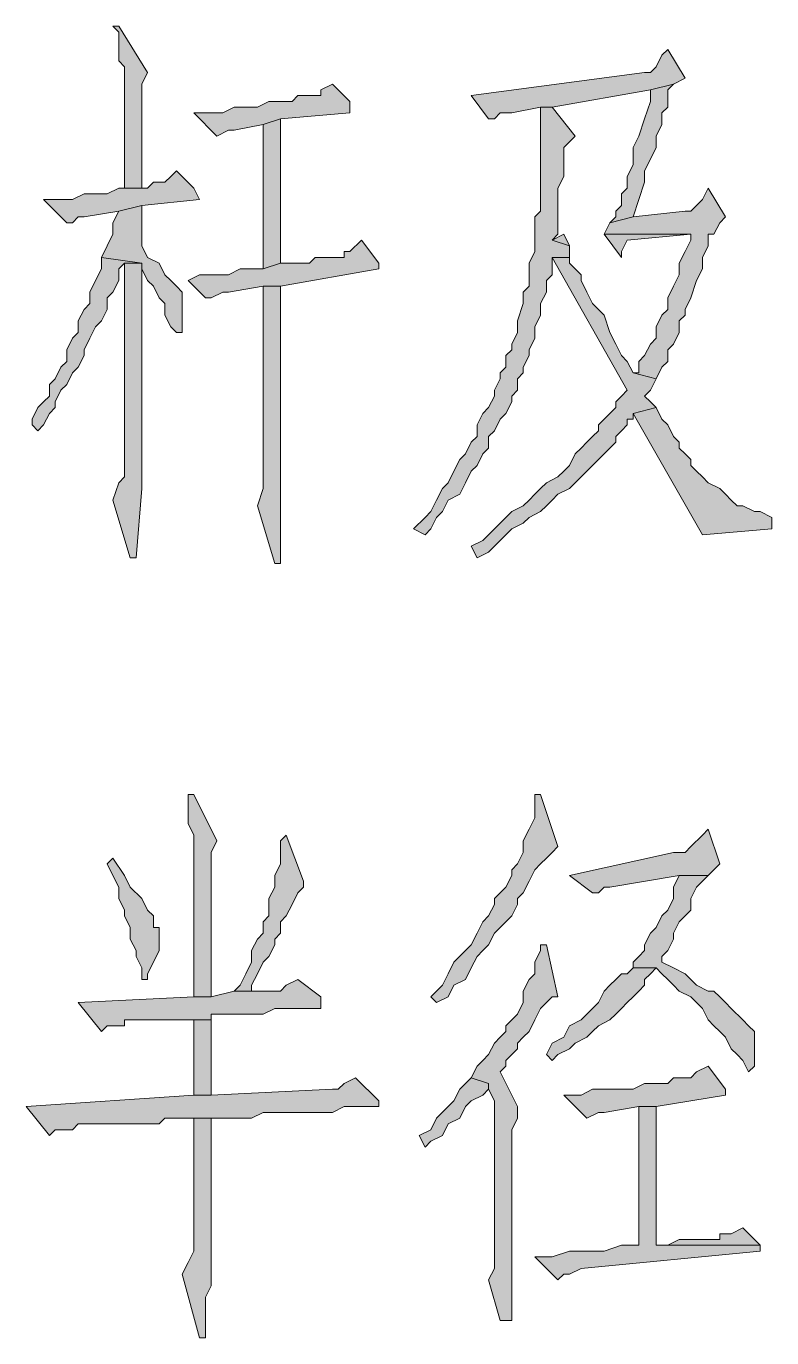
# Model space of a CAD drawing. Header units: millimetres. Extents: x 24 to 410, y 10 to 282.
# Drawn here: x 306.66 to 312.12, y 74.68 to 84.29 of the extents above; entities that cross this region are included whole.
import ezdxf

# ---------------------------------------------------------------- set-up
doc = ezdxf.new("R2010")
doc.units = ezdxf.units.MM

msp = doc.modelspace()

# ---------------------------------------------------------------- hatches: boundary and pattern name
h = msp.add_hatch(color=7)
h.dxf.hatch_style = 2
h.paths.add_polyline_path([(307.34, 84.285667), (307.297667, 84.285667), (307.34, 84.243333), (307.34, 84.031667), (307.382333, 83.989333), (307.382333, 83.100333), (307.509333, 83.100333), (307.509333, 83.396667), (307.509333, 83.439), (307.509333, 83.862333), (307.551667, 83.947)])
h = msp.add_hatch(color=7)
h.dxf.hatch_style = 2
h.paths.add_polyline_path([(311.361667, 84.116333), (311.319333, 84.074), (311.277, 83.989333), (311.234667, 83.947), (311.192333, 83.947), (309.922333, 83.777667), (310.049333, 83.608333), (310.091667, 83.608333), (310.134, 83.650667), (310.218667, 83.650667), (310.430333, 83.693), (310.515, 83.693), (311.234667, 83.82), (311.404, 83.862333), (311.488667, 83.904667)])
h = msp.add_hatch(color=7)
h.dxf.hatch_style = 2
h.paths.add_polyline_path([(308.906333, 83.862333), (308.821667, 83.82), (308.821667, 83.777667), (308.779333, 83.777667), (308.652333, 83.777667), (308.61, 83.735333), (308.440667, 83.735333), (308.356, 83.693), (308.186667, 83.693), (308.102, 83.650667), (307.890333, 83.650667), (308.059667, 83.481333), (308.144333, 83.523667), (308.186667, 83.523667), (308.398333, 83.566), (308.525333, 83.608333), (309.033333, 83.650667), (309.033333, 83.735333)])
h = msp.add_hatch(color=7)
h.dxf.hatch_style = 2
h.paths.add_polyline_path([(311.404, 83.862333), (311.234667, 83.82), (311.234667, 83.735333), (311.192333, 83.608333), (311.15, 83.481333), (311.107667, 83.396667), (311.107667, 83.269667), (311.065333, 83.185), (311.065333, 83.100333), (311.023, 83.058), (311.023, 82.973333), (310.980667, 82.931), (310.980667, 82.888667), (310.938333, 82.846333), (311.107667, 82.888667), (311.15, 83.015667), (311.192333, 83.142667), (311.192333, 83.227333), (311.234667, 83.312), (311.277, 83.396667), (311.277, 83.481333), (311.319333, 83.566), (311.319333, 83.608333), (311.319333, 83.650667), (311.361667, 83.693), (311.361667, 83.82)])
h = msp.add_hatch(color=7)
h.dxf.hatch_style = 2
h.paths.add_polyline_path([(308.525333, 83.608333), (308.398333, 83.566), (308.398333, 82.507667), (308.525333, 82.55)])
h = msp.add_hatch(color=7)
h.dxf.hatch_style = 2
h.paths.add_polyline_path([(310.515, 83.693), (310.430333, 83.693), (310.430333, 83.650667), (310.430333, 82.931), (310.388, 82.888667), (310.388, 82.634667), (310.345667, 82.55), (310.345667, 82.380667), (310.303333, 82.338333), (310.303333, 82.253667), (310.261, 82.126667), (310.261, 82.042), (310.218667, 81.957333), (310.218667, 81.915), (310.176333, 81.872667), (310.176333, 81.788), (310.134, 81.745667), (310.134, 81.703333), (310.091667, 81.618667), (310.091667, 81.576333), (310.049333, 81.491667), (310.007, 81.449333), (309.964667, 81.364667), (309.964667, 81.28), (309.922333, 81.237667), (309.88, 81.153), (309.837667, 81.110667), (309.795333, 81.026), (309.753, 80.941333), (309.710667, 80.899), (309.668333, 80.814333), (309.626, 80.729667), (309.583667, 80.687333), (309.499, 80.602667), (309.583667, 80.560333), (309.626, 80.602667), (309.668333, 80.687333), (309.710667, 80.729667), (309.753, 80.814333), (309.837667, 80.856667), (309.88, 80.941333), (309.922333, 81.026), (309.964667, 81.068333), (310.007, 81.153), (310.049333, 81.195333), (310.049333, 81.28), (310.091667, 81.322333), (310.134, 81.407), (310.176333, 81.449333), (310.218667, 81.534), (310.218667, 81.576333), (310.261, 81.618667), (310.261, 81.703333), (310.303333, 81.745667), (310.303333, 81.788), (310.345667, 81.872667), (310.345667, 81.915), (310.388, 81.999667), (310.388, 82.084333), (310.430333, 82.169), (310.430333, 82.253667), (310.472667, 82.338333), (310.472667, 82.423), (310.515, 82.465333), (310.515, 82.592333), (310.642, 82.592333), (310.642, 82.677), (310.515, 82.719333), (310.557333, 82.761667), (310.557333, 83.100333), (310.599667, 83.185), (310.599667, 83.396667), (310.684333, 83.481333)])
h = msp.add_hatch(color=7)
h.dxf.hatch_style = 2
h.paths.add_polyline_path([(307.763333, 83.227333), (307.721, 83.185), (307.678667, 83.142667), (307.594, 83.142667), (307.551667, 83.100333), (307.34, 83.100333), (307.255333, 83.058), (307.086, 83.058), (307.001333, 83.015667), (306.789667, 83.015667), (306.959, 82.846333), (307.001333, 82.846333), (307.043667, 82.888667), (307.086, 82.888667), (307.34, 82.931), (307.509333, 82.973333), (307.932667, 83.015667), (307.890333, 83.100333)])
h = msp.add_hatch(color=7)
h.dxf.hatch_style = 2
h.paths.add_polyline_path([(311.658, 83.100333), (311.615667, 83.015667), (311.573333, 82.973333), (311.531, 82.931), (311.488667, 82.931), (311.107667, 82.888667), (310.938333, 82.846333), (310.896, 82.761667), (311.531, 82.761667), (311.531, 82.719333), (311.488667, 82.634667), (311.446333, 82.55), (311.446333, 82.465333), (311.404, 82.380667), (311.361667, 82.296), (311.361667, 82.211333), (311.319333, 82.169), (311.277, 82.084333), (311.277, 81.999667), (311.234667, 81.957333), (311.192333, 81.872667), (311.15, 81.830333), (311.15, 81.745667), (311.107667, 81.745667), (311.277, 81.703333), (311.319333, 81.788), (311.361667, 81.830333), (311.361667, 81.915), (311.404, 81.957333), (311.446333, 82.042), (311.446333, 82.126667), (311.488667, 82.169), (311.488667, 82.211333), (311.531, 82.296), (311.573333, 82.423), (311.615667, 82.507667), (311.615667, 82.592333), (311.658, 82.677), (311.658, 82.761667), (311.700333, 82.761667), (311.742667, 82.846333), (311.785, 82.888667)])
h = msp.add_hatch(color=7)
h.dxf.hatch_style = 2
h.paths.add_polyline_path([(307.509333, 82.973333), (307.34, 82.931), (307.297667, 82.846333), (307.297667, 82.761667), (307.255333, 82.677), (307.213, 82.592333), (307.509333, 82.55), (307.509333, 82.507667), (307.551667, 82.423), (307.594, 82.380667), (307.636333, 82.296), (307.678667, 82.253667), (307.678667, 82.169), (307.721, 82.084333), (307.763333, 82.042), (307.805667, 82.042), (307.805667, 82.084333), (307.805667, 82.338333), (307.763333, 82.380667), (307.721, 82.423), (307.678667, 82.465333), (307.636333, 82.55), (307.551667, 82.592333), (307.509333, 82.677)])
h = msp.add_hatch(color=7)
h.dxf.hatch_style = 2
h.paths.add_polyline_path([(310.599667, 82.761667), (310.515, 82.719333), (310.642, 82.677)])
h = msp.add_hatch(color=7)
h.dxf.hatch_style = 2
h.paths.add_polyline_path([(310.896, 82.761667), (311.023, 82.592333), (311.023, 82.634667), (311.065333, 82.719333), (311.531, 82.761667)])
h = msp.add_hatch(color=7)
h.dxf.hatch_style = 2
h.paths.add_polyline_path([(309.118, 82.719333), (309.033333, 82.634667), (308.991, 82.634667), (308.991, 82.592333), (308.779333, 82.592333), (308.737, 82.55), (308.525333, 82.55), (308.398333, 82.507667), (308.229, 82.507667), (308.144333, 82.465333), (307.932667, 82.465333), (307.848, 82.423), (307.975, 82.296), (308.017333, 82.296), (308.102, 82.338333), (308.144333, 82.338333), (308.398333, 82.380667), (308.525333, 82.380667), (309.245, 82.507667), (309.245, 82.55)])
h = msp.add_hatch(color=7)
h.dxf.hatch_style = 2
h.paths.add_polyline_path([(307.213, 82.592333), (307.213, 82.507667), (307.170667, 82.423), (307.128333, 82.338333), (307.128333, 82.253667), (307.086, 82.211333), (307.043667, 82.126667), (307.043667, 82.042), (307.001333, 81.999667), (306.959, 81.915), (306.959, 81.830333), (306.916667, 81.788), (306.874333, 81.703333), (306.832, 81.661), (306.832, 81.576333), (306.789667, 81.534), (306.747333, 81.491667), (306.705, 81.407), (306.705, 81.364667), (306.747333, 81.322333), (306.789667, 81.364667), (306.832, 81.449333), (306.874333, 81.491667), (306.874333, 81.534), (306.916667, 81.618667), (306.959, 81.661), (307.001333, 81.745667), (307.043667, 81.788), (307.086, 81.872667), (307.086, 81.915), (307.128333, 81.999667), (307.170667, 82.084333), (307.213, 82.126667), (307.255333, 82.211333), (307.255333, 82.296), (307.297667, 82.338333), (307.34, 82.423), (307.34, 82.507667), (307.382333, 82.55), (307.509333, 82.55)])
h = msp.add_hatch(color=7)
h.dxf.hatch_style = 2
h.paths.add_polyline_path([(307.509333, 82.55), (307.382333, 82.55), (307.382333, 82.465333), (307.382333, 80.983667), (307.34, 80.941333), (307.297667, 80.814333), (307.424667, 80.391), (307.467, 80.391), (307.509333, 80.899)])
h = msp.add_hatch(color=7)
h.dxf.hatch_style = 2
h.paths.add_polyline_path([(310.642, 82.592333), (310.515, 82.592333), (311.065333, 81.618667), (311.023, 81.576333), (310.980667, 81.534), (310.980667, 81.491667), (310.938333, 81.449333), (310.896, 81.407), (310.853667, 81.364667), (310.853667, 81.322333), (310.811333, 81.28), (310.769, 81.237667), (310.726667, 81.195333), (310.684333, 81.153), (310.642, 81.068333), (310.599667, 81.026), (310.557333, 80.983667), (310.472667, 80.941333), (310.430333, 80.899), (310.388, 80.856667), (310.345667, 80.814333), (310.303333, 80.772), (310.218667, 80.729667), (310.176333, 80.687333), (310.091667, 80.602667), (310.049333, 80.560333), (310.007, 80.518), (309.922333, 80.475667), (309.964667, 80.391), (310.049333, 80.433333), (310.091667, 80.475667), (310.176333, 80.560333), (310.218667, 80.602667), (310.303333, 80.645), (310.345667, 80.687333), (310.430333, 80.729667), (310.472667, 80.772), (310.515, 80.814333), (310.557333, 80.856667), (310.642, 80.899), (310.684333, 80.941333), (310.726667, 80.983667), (310.769, 81.026), (310.811333, 81.068333), (310.853667, 81.110667), (310.896, 81.153), (310.938333, 81.195333), (310.980667, 81.237667), (310.980667, 81.28), (311.023, 81.322333), (311.065333, 81.364667), (311.065333, 81.407), (311.107667, 81.407), (311.107667, 81.449333), (311.277, 81.491667), (311.234667, 81.534), (311.192333, 81.576333), (311.234667, 81.618667), (311.277, 81.703333), (311.107667, 81.745667), (311.065333, 81.830333), (311.023, 81.872667), (310.980667, 81.957333), (310.938333, 82.042), (310.896, 82.169), (310.811333, 82.253667), (310.769, 82.338333), (310.726667, 82.423), (310.726667, 82.465333), (310.684333, 82.507667), (310.642, 82.55)])
h = msp.add_hatch(color=7)
h.dxf.hatch_style = 2
h.paths.add_polyline_path([(308.525333, 82.380667), (308.398333, 82.380667), (308.398333, 82.338333), (308.398333, 80.983667), (308.398333, 80.941333), (308.398333, 80.899), (308.356, 80.772), (308.483, 80.348667), (308.525333, 80.348667), (308.525333, 80.856667)])
h = msp.add_hatch(color=7)
h.dxf.hatch_style = 2
h.paths.add_polyline_path([(311.277, 81.491667), (311.107667, 81.449333), (311.615667, 80.560333), (312.123667, 80.602667), (312.123667, 80.687333), (312.039, 80.729667), (311.996667, 80.729667), (311.912, 80.772), (311.869667, 80.772), (311.827333, 80.814333), (311.785, 80.856667), (311.742667, 80.899), (311.658, 80.941333), (311.615667, 80.983667), (311.573333, 81.026), (311.531, 81.068333), (311.531, 81.110667), (311.488667, 81.153), (311.446333, 81.195333), (311.446333, 81.237667), (311.404, 81.28), (311.361667, 81.364667), (311.319333, 81.407)])
h = msp.add_hatch(color=7)
h.dxf.hatch_style = 2
h.paths.add_polyline_path([(307.890333, 78.655333), (307.848, 78.655333), (307.848, 78.528333), (307.848, 78.443667), (307.890333, 78.359), (307.890333, 77.173667), (308.017333, 77.173667), (308.017333, 77.512333), (308.017333, 77.597), (308.017333, 78.232), (308.059667, 78.316667)])
h = msp.add_hatch(color=7)
h.dxf.hatch_style = 2
h.paths.add_polyline_path([(310.430333, 78.655333), (310.388, 78.655333), (310.388, 78.613), (310.388, 78.486), (310.345667, 78.401333), (310.303333, 78.316667), (310.303333, 78.232), (310.261, 78.147333), (310.218667, 78.105), (310.218667, 78.062667), (310.176333, 77.978), (310.134, 77.935667), (310.091667, 77.893333), (310.091667, 77.851), (310.049333, 77.766333), (310.007, 77.724), (309.964667, 77.639333), (309.922333, 77.554667), (309.88, 77.512333), (309.795333, 77.427667), (309.753, 77.343), (309.710667, 77.258333), (309.626, 77.173667), (309.668333, 77.131333), (309.753, 77.173667), (309.795333, 77.258333), (309.88, 77.300667), (309.922333, 77.385333), (309.964667, 77.47), (310.007, 77.512333), (310.049333, 77.554667), (310.091667, 77.639333), (310.134, 77.681667), (310.176333, 77.724), (310.218667, 77.766333), (310.261, 77.851), (310.261, 77.893333), (310.303333, 77.935667), (310.345667, 78.020333), (310.388, 78.105), (310.430333, 78.147333), (310.472667, 78.189667), (310.515, 78.232), (310.557333, 78.274333)])
h = msp.add_hatch(color=7)
h.dxf.hatch_style = 2
h.paths.add_polyline_path([(308.567667, 78.359), (308.525333, 78.316667), (308.525333, 78.147333), (308.483, 78.062667), (308.483, 77.978), (308.440667, 77.893333), (308.440667, 77.766333), (308.398333, 77.724), (308.398333, 77.639333), (308.356, 77.597), (308.313667, 77.512333), (308.313667, 77.427667), (308.271333, 77.343), (308.229, 77.258333), (308.186667, 77.216), (308.313667, 77.216), (308.313667, 77.258333), (308.356, 77.343), (308.398333, 77.427667), (308.440667, 77.47), (308.483, 77.554667), (308.483, 77.597), (308.525333, 77.639333), (308.525333, 77.724), (308.567667, 77.766333), (308.61, 77.851), (308.652333, 77.935667), (308.694667, 77.978), (308.694667, 78.020333)])
h = msp.add_hatch(color=7)
h.dxf.hatch_style = 2
h.paths.add_polyline_path([(311.658, 78.401333), (311.615667, 78.359), (311.531, 78.274333), (311.488667, 78.232), (311.404, 78.232), (310.642, 78.062667), (310.811333, 77.935667), (310.853667, 77.935667), (310.896, 77.978), (310.938333, 77.978), (311.446333, 78.062667), (311.658, 78.062667), (311.700333, 78.105), (311.742667, 78.147333)])
h = msp.add_hatch(color=7)
h.dxf.hatch_style = 2
h.paths.add_polyline_path([(307.297667, 78.189667), (307.255333, 78.147333), (307.297667, 78.062667), (307.34, 77.978), (307.34, 77.893333), (307.382333, 77.808667), (307.382333, 77.766333), (307.424667, 77.681667), (307.424667, 77.597), (307.467, 77.512333), (307.467, 77.47), (307.509333, 77.385333), (307.509333, 77.300667), (307.551667, 77.300667), (307.551667, 77.343), (307.594, 77.427667), (307.636333, 77.512333), (307.636333, 77.681667), (307.594, 77.681667), (307.594, 77.766333), (307.551667, 77.808667), (307.509333, 77.893333), (307.424667, 77.978), (307.382333, 78.062667)])
h = msp.add_hatch(color=7)
h.dxf.hatch_style = 2
h.paths.add_polyline_path([(311.658, 78.062667), (311.446333, 78.062667), (311.404, 77.978), (311.404, 77.893333), (311.361667, 77.808667), (311.319333, 77.766333), (311.277, 77.681667), (311.234667, 77.639333), (311.192333, 77.554667), (311.192333, 77.512333), (311.15, 77.47), (311.107667, 77.427667), (311.107667, 77.385333), (311.277, 77.385333), (311.319333, 77.343), (311.361667, 77.300667), (311.404, 77.258333), (311.446333, 77.216), (311.531, 77.173667), (311.573333, 77.131333), (311.615667, 77.089), (311.658, 77.004333), (311.700333, 76.962), (311.742667, 76.919667), (311.785, 76.877333), (311.827333, 76.792667), (311.869667, 76.750333), (311.912, 76.708), (311.954333, 76.623333), (311.996667, 76.665667), (311.996667, 76.919667), (311.954333, 76.962), (311.912, 77.004333), (311.827333, 77.089), (311.785, 77.131333), (311.742667, 77.173667), (311.700333, 77.216), (311.658, 77.216), (311.573333, 77.258333), (311.531, 77.300667), (311.488667, 77.343), (311.404, 77.385333), (311.319333, 77.427667), (311.319333, 77.47), (311.361667, 77.512333), (311.404, 77.597), (311.404, 77.639333), (311.446333, 77.724), (311.488667, 77.766333), (311.531, 77.808667), (311.531, 77.893333), (311.573333, 77.978), (311.615667, 78.020333)])
h = msp.add_hatch(color=7)
h.dxf.hatch_style = 2
h.paths.add_polyline_path([(310.472667, 77.554667), (310.430333, 77.554667), (310.430333, 77.512333), (310.388, 77.427667), (310.388, 77.343), (310.345667, 77.300667), (310.303333, 77.216), (310.303333, 77.131333), (310.261, 77.046667), (310.218667, 77.004333), (310.176333, 76.962), (310.176333, 76.919667), (310.134, 76.877333), (310.091667, 76.835), (310.049333, 76.750333), (310.007, 76.708), (309.964667, 76.665667), (309.922333, 76.581), (310.049333, 76.538667), (310.049333, 76.496333), (310.091667, 76.411667), (310.091667, 76.284667), (310.091667, 76.242333), (310.091667, 75.184), (310.049333, 75.099333), (310.134, 74.803), (310.218667, 74.803), (310.218667, 74.887667), (310.218667, 76.2), (310.261, 76.284667), (310.261, 76.369333), (310.134, 76.623333), (310.176333, 76.665667), (310.176333, 76.708), (310.218667, 76.750333), (310.261, 76.792667), (310.261, 76.835), (310.303333, 76.877333), (310.345667, 76.919667), (310.388, 77.004333), (310.430333, 77.089), (310.472667, 77.131333), (310.515, 77.173667), (310.557333, 77.173667)])
h = msp.add_hatch(color=7)
h.dxf.hatch_style = 2
h.paths.add_polyline_path([(311.107667, 77.385333), (311.065333, 77.343), (311.023, 77.343), (310.980667, 77.300667), (310.938333, 77.258333), (310.896, 77.216), (310.853667, 77.131333), (310.811333, 77.089), (310.769, 77.046667), (310.726667, 77.004333), (310.642, 76.962), (310.599667, 76.877333), (310.515, 76.835), (310.472667, 76.750333), (310.515, 76.708), (310.557333, 76.750333), (310.642, 76.792667), (310.684333, 76.835), (310.769, 76.877333), (310.811333, 76.919667), (310.853667, 76.962), (310.938333, 77.004333), (310.980667, 77.046667), (311.023, 77.089), (311.065333, 77.131333), (311.107667, 77.173667), (311.15, 77.216), (311.192333, 77.258333), (311.192333, 77.300667), (311.234667, 77.343), (311.277, 77.385333)])
h = msp.add_hatch(color=7)
h.dxf.hatch_style = 2
h.paths.add_polyline_path([(308.652333, 77.300667), (308.567667, 77.258333), (308.525333, 77.216), (308.186667, 77.216), (308.017333, 77.173667), (307.890333, 77.173667), (307.043667, 77.131333), (307.213, 76.919667), (307.255333, 76.962), (307.382333, 76.962), (307.382333, 77.004333), (307.594, 77.004333), (307.636333, 77.004333), (308.017333, 77.004333), (308.017333, 77.046667), (308.398333, 77.046667), (308.483, 77.089), (308.821667, 77.089), (308.821667, 77.173667)])
h = msp.add_hatch(color=7)
h.dxf.hatch_style = 2
h.paths.add_polyline_path([(308.017333, 77.004333), (307.890333, 77.004333), (307.890333, 76.919667), (307.890333, 76.454), (308.017333, 76.454)])
h = msp.add_hatch(color=7)
h.dxf.hatch_style = 2
h.paths.add_polyline_path([(311.658, 76.665667), (311.573333, 76.623333), (311.531, 76.581), (311.404, 76.581), (311.361667, 76.538667), (311.192333, 76.538667), (311.107667, 76.496333), (310.811333, 76.496333), (310.726667, 76.454), (310.599667, 76.454), (310.769, 76.284667), (310.853667, 76.327), (310.896, 76.327), (311.15, 76.369333), (311.277, 76.369333), (311.785, 76.454), (311.785, 76.496333)])
h = msp.add_hatch(color=7)
h.dxf.hatch_style = 2
h.paths.add_polyline_path([(309.075667, 76.581), (308.991, 76.538667), (308.948667, 76.496333), (308.906333, 76.496333), (308.017333, 76.454), (307.890333, 76.454), (306.662667, 76.369333), (306.832, 76.157667), (306.874333, 76.2), (307.001333, 76.2), (307.043667, 76.242333), (307.297667, 76.242333), (307.34, 76.242333), (307.636333, 76.242333), (307.678667, 76.284667), (308.313667, 76.284667), (308.398333, 76.327), (308.906333, 76.327), (308.991, 76.369333), (309.245, 76.369333), (309.245, 76.411667)])
h = msp.add_hatch(color=7)
h.dxf.hatch_style = 2
h.paths.add_polyline_path([(309.922333, 76.581), (309.88, 76.538667), (309.837667, 76.496333), (309.795333, 76.411667), (309.753, 76.369333), (309.668333, 76.284667), (309.626, 76.2), (309.541333, 76.157667), (309.583667, 76.073), (309.626, 76.115333), (309.710667, 76.157667), (309.753, 76.242333), (309.837667, 76.284667), (309.88, 76.369333), (309.922333, 76.411667), (310.007, 76.454), (310.049333, 76.496333), (310.049333, 76.538667)])
h = msp.add_hatch(color=7)
h.dxf.hatch_style = 2
h.paths.add_polyline_path([(311.277, 76.369333), (311.15, 76.369333), (311.15, 75.353333), (311.023, 75.353333), (310.896, 75.311), (310.642, 75.311), (310.515, 75.268667), (310.388, 75.268667), (310.557333, 75.099333), (310.599667, 75.141667), (310.642, 75.141667), (310.726667, 75.184), (312.039, 75.311), (312.039, 75.353333), (311.277, 75.353333)])
h = msp.add_hatch(color=7)
h.dxf.hatch_style = 2
h.paths.add_polyline_path([(308.017333, 76.284667), (307.890333, 76.284667), (307.890333, 76.157667), (307.890333, 75.311), (307.848, 75.226333), (307.805667, 75.141667), (307.932667, 74.676), (307.975, 74.676), (307.975, 74.803), (307.975, 74.972333), (308.017333, 75.057), (308.017333, 75.141667)])
h = msp.add_hatch(color=7)
h.dxf.hatch_style = 2
h.paths.add_polyline_path([(311.912, 75.480333), (311.827333, 75.438), (311.742667, 75.438), (311.742667, 75.395667), (311.446333, 75.395667), (311.361667, 75.353333), (311.277, 75.353333), (312.039, 75.353333)])

# ---------------------------------------------------------------- linework, layer by layer
at = {"color": 7, "lineweight": 0}
for points in [[(307.34, 84.285667), (307.297667, 84.285667), (307.34, 84.243333), (307.34, 84.031667), (307.382333, 83.989333), (307.382333, 83.100333), (307.509333, 83.100333), (307.509333, 83.396667), (307.509333, 83.439), (307.509333, 83.862333), (307.551667, 83.947)], [(311.361667, 84.116333), (311.319333, 84.074), (311.277, 83.989333), (311.234667, 83.947), (311.192333, 83.947), (309.922333, 83.777667), (310.049333, 83.608333), (310.091667, 83.608333), (310.134, 83.650667), (310.218667, 83.650667), (310.430333, 83.693), (310.515, 83.693), (311.234667, 83.82), (311.404, 83.862333), (311.488667, 83.904667)], [(308.906333, 83.862333), (308.821667, 83.82), (308.821667, 83.777667), (308.779333, 83.777667), (308.652333, 83.777667), (308.61, 83.735333), (308.440667, 83.735333), (308.356, 83.693), (308.186667, 83.693), (308.102, 83.650667), (307.890333, 83.650667), (308.059667, 83.481333), (308.144333, 83.523667), (308.186667, 83.523667), (308.398333, 83.566), (308.525333, 83.608333), (309.033333, 83.650667), (309.033333, 83.735333)], [(311.404, 83.862333), (311.234667, 83.82), (311.234667, 83.735333), (311.192333, 83.608333), (311.15, 83.481333), (311.107667, 83.396667), (311.107667, 83.269667), (311.065333, 83.185), (311.065333, 83.100333), (311.023, 83.058), (311.023, 82.973333), (310.980667, 82.931), (310.980667, 82.888667), (310.938333, 82.846333), (311.107667, 82.888667), (311.15, 83.015667), (311.192333, 83.142667), (311.192333, 83.227333), (311.234667, 83.312), (311.277, 83.396667), (311.277, 83.481333), (311.319333, 83.566), (311.319333, 83.608333), (311.319333, 83.650667), (311.361667, 83.693), (311.361667, 83.82)], [(308.525333, 83.608333), (308.398333, 83.566), (308.398333, 82.507667), (308.525333, 82.55)], [(310.515, 83.693), (310.430333, 83.693), (310.430333, 83.650667), (310.430333, 82.931), (310.388, 82.888667), (310.388, 82.634667), (310.345667, 82.55), (310.345667, 82.380667), (310.303333, 82.338333), (310.303333, 82.253667), (310.261, 82.126667), (310.261, 82.042), (310.218667, 81.957333), (310.218667, 81.915), (310.176333, 81.872667), (310.176333, 81.788), (310.134, 81.745667), (310.134, 81.703333), (310.091667, 81.618667), (310.091667, 81.576333), (310.049333, 81.491667), (310.007, 81.449333), (309.964667, 81.364667), (309.964667, 81.28), (309.922333, 81.237667), (309.88, 81.153), (309.837667, 81.110667), (309.795333, 81.026), (309.753, 80.941333), (309.710667, 80.899), (309.668333, 80.814333), (309.626, 80.729667), (309.583667, 80.687333), (309.499, 80.602667), (309.583667, 80.560333), (309.626, 80.602667), (309.668333, 80.687333), (309.710667, 80.729667), (309.753, 80.814333), (309.837667, 80.856667), (309.88, 80.941333), (309.922333, 81.026), (309.964667, 81.068333), (310.007, 81.153), (310.049333, 81.195333), (310.049333, 81.28), (310.091667, 81.322333), (310.134, 81.407), (310.176333, 81.449333), (310.218667, 81.534), (310.218667, 81.576333), (310.261, 81.618667), (310.261, 81.703333), (310.303333, 81.745667), (310.303333, 81.788), (310.345667, 81.872667), (310.345667, 81.915), (310.388, 81.999667), (310.388, 82.084333), (310.430333, 82.169), (310.430333, 82.253667), (310.472667, 82.338333), (310.472667, 82.423), (310.515, 82.465333), (310.515, 82.592333), (310.642, 82.592333), (310.642, 82.677), (310.515, 82.719333), (310.557333, 82.761667), (310.557333, 83.100333), (310.599667, 83.185), (310.599667, 83.396667), (310.684333, 83.481333)], [(307.763333, 83.227333), (307.721, 83.185), (307.678667, 83.142667), (307.594, 83.142667), (307.551667, 83.100333), (307.34, 83.100333), (307.255333, 83.058), (307.086, 83.058), (307.001333, 83.015667), (306.789667, 83.015667), (306.959, 82.846333), (307.001333, 82.846333), (307.043667, 82.888667), (307.086, 82.888667), (307.34, 82.931), (307.509333, 82.973333), (307.932667, 83.015667), (307.890333, 83.100333)], [(311.658, 83.100333), (311.615667, 83.015667), (311.573333, 82.973333), (311.531, 82.931), (311.488667, 82.931), (311.107667, 82.888667), (310.938333, 82.846333), (310.896, 82.761667), (311.531, 82.761667), (311.531, 82.719333), (311.488667, 82.634667), (311.446333, 82.55), (311.446333, 82.465333), (311.404, 82.380667), (311.361667, 82.296), (311.361667, 82.211333), (311.319333, 82.169), (311.277, 82.084333), (311.277, 81.999667), (311.234667, 81.957333), (311.192333, 81.872667), (311.15, 81.830333), (311.15, 81.745667), (311.107667, 81.745667), (311.277, 81.703333), (311.319333, 81.788), (311.361667, 81.830333), (311.361667, 81.915), (311.404, 81.957333), (311.446333, 82.042), (311.446333, 82.126667), (311.488667, 82.169), (311.488667, 82.211333), (311.531, 82.296), (311.573333, 82.423), (311.615667, 82.507667), (311.615667, 82.592333), (311.658, 82.677), (311.658, 82.761667), (311.700333, 82.761667), (311.742667, 82.846333), (311.785, 82.888667)], [(307.509333, 82.973333), (307.34, 82.931), (307.297667, 82.846333), (307.297667, 82.761667), (307.255333, 82.677), (307.213, 82.592333), (307.509333, 82.55), (307.509333, 82.507667), (307.551667, 82.423), (307.594, 82.380667), (307.636333, 82.296), (307.678667, 82.253667), (307.678667, 82.169), (307.721, 82.084333), (307.763333, 82.042), (307.805667, 82.042), (307.805667, 82.084333), (307.805667, 82.338333), (307.763333, 82.380667), (307.721, 82.423), (307.678667, 82.465333), (307.636333, 82.55), (307.551667, 82.592333), (307.509333, 82.677)], [(310.599667, 82.761667), (310.515, 82.719333), (310.642, 82.677)], [(310.896, 82.761667), (311.023, 82.592333), (311.023, 82.634667), (311.065333, 82.719333), (311.531, 82.761667)], [(309.118, 82.719333), (309.033333, 82.634667), (308.991, 82.634667), (308.991, 82.592333), (308.779333, 82.592333), (308.737, 82.55), (308.525333, 82.55), (308.398333, 82.507667), (308.229, 82.507667), (308.144333, 82.465333), (307.932667, 82.465333), (307.848, 82.423), (307.975, 82.296), (308.017333, 82.296), (308.102, 82.338333), (308.144333, 82.338333), (308.398333, 82.380667), (308.525333, 82.380667), (309.245, 82.507667), (309.245, 82.55)], [(307.213, 82.592333), (307.213, 82.507667), (307.170667, 82.423), (307.128333, 82.338333), (307.128333, 82.253667), (307.086, 82.211333), (307.043667, 82.126667), (307.043667, 82.042), (307.001333, 81.999667), (306.959, 81.915), (306.959, 81.830333), (306.916667, 81.788), (306.874333, 81.703333), (306.832, 81.661), (306.832, 81.576333), (306.789667, 81.534), (306.747333, 81.491667), (306.705, 81.407), (306.705, 81.364667), (306.747333, 81.322333), (306.789667, 81.364667), (306.832, 81.449333), (306.874333, 81.491667), (306.874333, 81.534), (306.916667, 81.618667), (306.959, 81.661), (307.001333, 81.745667), (307.043667, 81.788), (307.086, 81.872667), (307.086, 81.915), (307.128333, 81.999667), (307.170667, 82.084333), (307.213, 82.126667), (307.255333, 82.211333), (307.255333, 82.296), (307.297667, 82.338333), (307.34, 82.423), (307.34, 82.507667), (307.382333, 82.55), (307.509333, 82.55)], [(307.509333, 82.55), (307.382333, 82.55), (307.382333, 82.465333), (307.382333, 80.983667), (307.34, 80.941333), (307.297667, 80.814333), (307.424667, 80.391), (307.467, 80.391), (307.509333, 80.899)], [(310.642, 82.592333), (310.515, 82.592333), (311.065333, 81.618667), (311.023, 81.576333), (310.980667, 81.534), (310.980667, 81.491667), (310.938333, 81.449333), (310.896, 81.407), (310.853667, 81.364667), (310.853667, 81.322333), (310.811333, 81.28), (310.769, 81.237667), (310.726667, 81.195333), (310.684333, 81.153), (310.642, 81.068333), (310.599667, 81.026), (310.557333, 80.983667), (310.472667, 80.941333), (310.430333, 80.899), (310.388, 80.856667), (310.345667, 80.814333), (310.303333, 80.772), (310.218667, 80.729667), (310.176333, 80.687333), (310.091667, 80.602667), (310.049333, 80.560333), (310.007, 80.518), (309.922333, 80.475667), (309.964667, 80.391), (310.049333, 80.433333), (310.091667, 80.475667), (310.176333, 80.560333), (310.218667, 80.602667), (310.303333, 80.645), (310.345667, 80.687333), (310.430333, 80.729667), (310.472667, 80.772), (310.515, 80.814333), (310.557333, 80.856667), (310.642, 80.899), (310.684333, 80.941333), (310.726667, 80.983667), (310.769, 81.026), (310.811333, 81.068333), (310.853667, 81.110667), (310.896, 81.153), (310.938333, 81.195333), (310.980667, 81.237667), (310.980667, 81.28), (311.023, 81.322333), (311.065333, 81.364667), (311.065333, 81.407), (311.107667, 81.407), (311.107667, 81.449333), (311.277, 81.491667), (311.234667, 81.534), (311.192333, 81.576333), (311.234667, 81.618667), (311.277, 81.703333), (311.107667, 81.745667), (311.065333, 81.830333), (311.023, 81.872667), (310.980667, 81.957333), (310.938333, 82.042), (310.896, 82.169), (310.811333, 82.253667), (310.769, 82.338333), (310.726667, 82.423), (310.726667, 82.465333), (310.684333, 82.507667), (310.642, 82.55)], [(308.525333, 82.380667), (308.398333, 82.380667), (308.398333, 82.338333), (308.398333, 80.983667), (308.398333, 80.941333), (308.398333, 80.899), (308.356, 80.772), (308.483, 80.348667), (308.525333, 80.348667), (308.525333, 80.856667)], [(311.277, 81.491667), (311.107667, 81.449333), (311.615667, 80.560333), (312.123667, 80.602667), (312.123667, 80.687333), (312.039, 80.729667), (311.996667, 80.729667), (311.912, 80.772), (311.869667, 80.772), (311.827333, 80.814333), (311.785, 80.856667), (311.742667, 80.899), (311.658, 80.941333), (311.615667, 80.983667), (311.573333, 81.026), (311.531, 81.068333), (311.531, 81.110667), (311.488667, 81.153), (311.446333, 81.195333), (311.446333, 81.237667), (311.404, 81.28), (311.361667, 81.364667), (311.319333, 81.407)], [(307.890333, 78.655333), (307.848, 78.655333), (307.848, 78.528333), (307.848, 78.443667), (307.890333, 78.359), (307.890333, 77.173667), (308.017333, 77.173667), (308.017333, 77.512333), (308.017333, 77.597), (308.017333, 78.232), (308.059667, 78.316667)], [(310.430333, 78.655333), (310.388, 78.655333), (310.388, 78.613), (310.388, 78.486), (310.345667, 78.401333), (310.303333, 78.316667), (310.303333, 78.232), (310.261, 78.147333), (310.218667, 78.105), (310.218667, 78.062667), (310.176333, 77.978), (310.134, 77.935667), (310.091667, 77.893333), (310.091667, 77.851), (310.049333, 77.766333), (310.007, 77.724), (309.964667, 77.639333), (309.922333, 77.554667), (309.88, 77.512333), (309.795333, 77.427667), (309.753, 77.343), (309.710667, 77.258333), (309.626, 77.173667), (309.668333, 77.131333), (309.753, 77.173667), (309.795333, 77.258333), (309.88, 77.300667), (309.922333, 77.385333), (309.964667, 77.47), (310.007, 77.512333), (310.049333, 77.554667), (310.091667, 77.639333), (310.134, 77.681667), (310.176333, 77.724), (310.218667, 77.766333), (310.261, 77.851), (310.261, 77.893333), (310.303333, 77.935667), (310.345667, 78.020333), (310.388, 78.105), (310.430333, 78.147333), (310.472667, 78.189667), (310.515, 78.232), (310.557333, 78.274333)], [(308.567667, 78.359), (308.525333, 78.316667), (308.525333, 78.147333), (308.483, 78.062667), (308.483, 77.978), (308.440667, 77.893333), (308.440667, 77.766333), (308.398333, 77.724), (308.398333, 77.639333), (308.356, 77.597), (308.313667, 77.512333), (308.313667, 77.427667), (308.271333, 77.343), (308.229, 77.258333), (308.186667, 77.216), (308.313667, 77.216), (308.313667, 77.258333), (308.356, 77.343), (308.398333, 77.427667), (308.440667, 77.47), (308.483, 77.554667), (308.483, 77.597), (308.525333, 77.639333), (308.525333, 77.724), (308.567667, 77.766333), (308.61, 77.851), (308.652333, 77.935667), (308.694667, 77.978), (308.694667, 78.020333)], [(311.658, 78.401333), (311.615667, 78.359), (311.531, 78.274333), (311.488667, 78.232), (311.404, 78.232), (310.642, 78.062667), (310.811333, 77.935667), (310.853667, 77.935667), (310.896, 77.978), (310.938333, 77.978), (311.446333, 78.062667), (311.658, 78.062667), (311.700333, 78.105), (311.742667, 78.147333)], [(307.297667, 78.189667), (307.255333, 78.147333), (307.297667, 78.062667), (307.34, 77.978), (307.34, 77.893333), (307.382333, 77.808667), (307.382333, 77.766333), (307.424667, 77.681667), (307.424667, 77.597), (307.467, 77.512333), (307.467, 77.47), (307.509333, 77.385333), (307.509333, 77.300667), (307.551667, 77.300667), (307.551667, 77.343), (307.594, 77.427667), (307.636333, 77.512333), (307.636333, 77.681667), (307.594, 77.681667), (307.594, 77.766333), (307.551667, 77.808667), (307.509333, 77.893333), (307.424667, 77.978), (307.382333, 78.062667)], [(311.658, 78.062667), (311.446333, 78.062667), (311.404, 77.978), (311.404, 77.893333), (311.361667, 77.808667), (311.319333, 77.766333), (311.277, 77.681667), (311.234667, 77.639333), (311.192333, 77.554667), (311.192333, 77.512333), (311.15, 77.47), (311.107667, 77.427667), (311.107667, 77.385333), (311.277, 77.385333), (311.319333, 77.343), (311.361667, 77.300667), (311.404, 77.258333), (311.446333, 77.216), (311.531, 77.173667), (311.573333, 77.131333), (311.615667, 77.089), (311.658, 77.004333), (311.700333, 76.962), (311.742667, 76.919667), (311.785, 76.877333), (311.827333, 76.792667), (311.869667, 76.750333), (311.912, 76.708), (311.954333, 76.623333), (311.996667, 76.665667), (311.996667, 76.919667), (311.954333, 76.962), (311.912, 77.004333), (311.827333, 77.089), (311.785, 77.131333), (311.742667, 77.173667), (311.700333, 77.216), (311.658, 77.216), (311.573333, 77.258333), (311.531, 77.300667), (311.488667, 77.343), (311.404, 77.385333), (311.319333, 77.427667), (311.319333, 77.47), (311.361667, 77.512333), (311.404, 77.597), (311.404, 77.639333), (311.446333, 77.724), (311.488667, 77.766333), (311.531, 77.808667), (311.531, 77.893333), (311.573333, 77.978), (311.615667, 78.020333)], [(310.472667, 77.554667), (310.430333, 77.554667), (310.430333, 77.512333), (310.388, 77.427667), (310.388, 77.343), (310.345667, 77.300667), (310.303333, 77.216), (310.303333, 77.131333), (310.261, 77.046667), (310.218667, 77.004333), (310.176333, 76.962), (310.176333, 76.919667), (310.134, 76.877333), (310.091667, 76.835), (310.049333, 76.750333), (310.007, 76.708), (309.964667, 76.665667), (309.922333, 76.581), (310.049333, 76.538667), (310.049333, 76.496333), (310.091667, 76.411667), (310.091667, 76.284667), (310.091667, 76.242333), (310.091667, 75.184), (310.049333, 75.099333), (310.134, 74.803), (310.218667, 74.803), (310.218667, 74.887667), (310.218667, 76.2), (310.261, 76.284667), (310.261, 76.369333), (310.134, 76.623333), (310.176333, 76.665667), (310.176333, 76.708), (310.218667, 76.750333), (310.261, 76.792667), (310.261, 76.835), (310.303333, 76.877333), (310.345667, 76.919667), (310.388, 77.004333), (310.430333, 77.089), (310.472667, 77.131333), (310.515, 77.173667), (310.557333, 77.173667)], [(311.107667, 77.385333), (311.065333, 77.343), (311.023, 77.343), (310.980667, 77.300667), (310.938333, 77.258333), (310.896, 77.216), (310.853667, 77.131333), (310.811333, 77.089), (310.769, 77.046667), (310.726667, 77.004333), (310.642, 76.962), (310.599667, 76.877333), (310.515, 76.835), (310.472667, 76.750333), (310.515, 76.708), (310.557333, 76.750333), (310.642, 76.792667), (310.684333, 76.835), (310.769, 76.877333), (310.811333, 76.919667), (310.853667, 76.962), (310.938333, 77.004333), (310.980667, 77.046667), (311.023, 77.089), (311.065333, 77.131333), (311.107667, 77.173667), (311.15, 77.216), (311.192333, 77.258333), (311.192333, 77.300667), (311.234667, 77.343), (311.277, 77.385333)], [(308.652333, 77.300667), (308.567667, 77.258333), (308.525333, 77.216), (308.186667, 77.216), (308.017333, 77.173667), (307.890333, 77.173667), (307.043667, 77.131333), (307.213, 76.919667), (307.255333, 76.962), (307.382333, 76.962), (307.382333, 77.004333), (307.594, 77.004333), (307.636333, 77.004333), (308.017333, 77.004333), (308.017333, 77.046667), (308.398333, 77.046667), (308.483, 77.089), (308.821667, 77.089), (308.821667, 77.173667)], [(308.017333, 77.004333), (307.890333, 77.004333), (307.890333, 76.919667), (307.890333, 76.454), (308.017333, 76.454)], [(311.658, 76.665667), (311.573333, 76.623333), (311.531, 76.581), (311.404, 76.581), (311.361667, 76.538667), (311.192333, 76.538667), (311.107667, 76.496333), (310.811333, 76.496333), (310.726667, 76.454), (310.599667, 76.454), (310.769, 76.284667), (310.853667, 76.327), (310.896, 76.327), (311.15, 76.369333), (311.277, 76.369333), (311.785, 76.454), (311.785, 76.496333)], [(309.075667, 76.581), (308.991, 76.538667), (308.948667, 76.496333), (308.906333, 76.496333), (308.017333, 76.454), (307.890333, 76.454), (306.662667, 76.369333), (306.832, 76.157667), (306.874333, 76.2), (307.001333, 76.2), (307.043667, 76.242333), (307.297667, 76.242333), (307.34, 76.242333), (307.636333, 76.242333), (307.678667, 76.284667), (308.313667, 76.284667), (308.398333, 76.327), (308.906333, 76.327), (308.991, 76.369333), (309.245, 76.369333), (309.245, 76.411667)], [(309.922333, 76.581), (309.88, 76.538667), (309.837667, 76.496333), (309.795333, 76.411667), (309.753, 76.369333), (309.668333, 76.284667), (309.626, 76.2), (309.541333, 76.157667), (309.583667, 76.073), (309.626, 76.115333), (309.710667, 76.157667), (309.753, 76.242333), (309.837667, 76.284667), (309.88, 76.369333), (309.922333, 76.411667), (310.007, 76.454), (310.049333, 76.496333), (310.049333, 76.538667)], [(311.277, 76.369333), (311.15, 76.369333), (311.15, 75.353333), (311.023, 75.353333), (310.896, 75.311), (310.642, 75.311), (310.515, 75.268667), (310.388, 75.268667), (310.557333, 75.099333), (310.599667, 75.141667), (310.642, 75.141667), (310.726667, 75.184), (312.039, 75.311), (312.039, 75.353333), (311.277, 75.353333)], [(308.017333, 76.284667), (307.890333, 76.284667), (307.890333, 76.157667), (307.890333, 75.311), (307.848, 75.226333), (307.805667, 75.141667), (307.932667, 74.676), (307.975, 74.676), (307.975, 74.803), (307.975, 74.972333), (308.017333, 75.057), (308.017333, 75.141667)], [(311.912, 75.480333), (311.827333, 75.438), (311.742667, 75.438), (311.742667, 75.395667), (311.446333, 75.395667), (311.361667, 75.353333), (311.277, 75.353333), (312.039, 75.353333)]]:
    msp.add_lwpolyline(points, close=True, dxfattribs=at)

doc.saveas('drawing.dxf')
